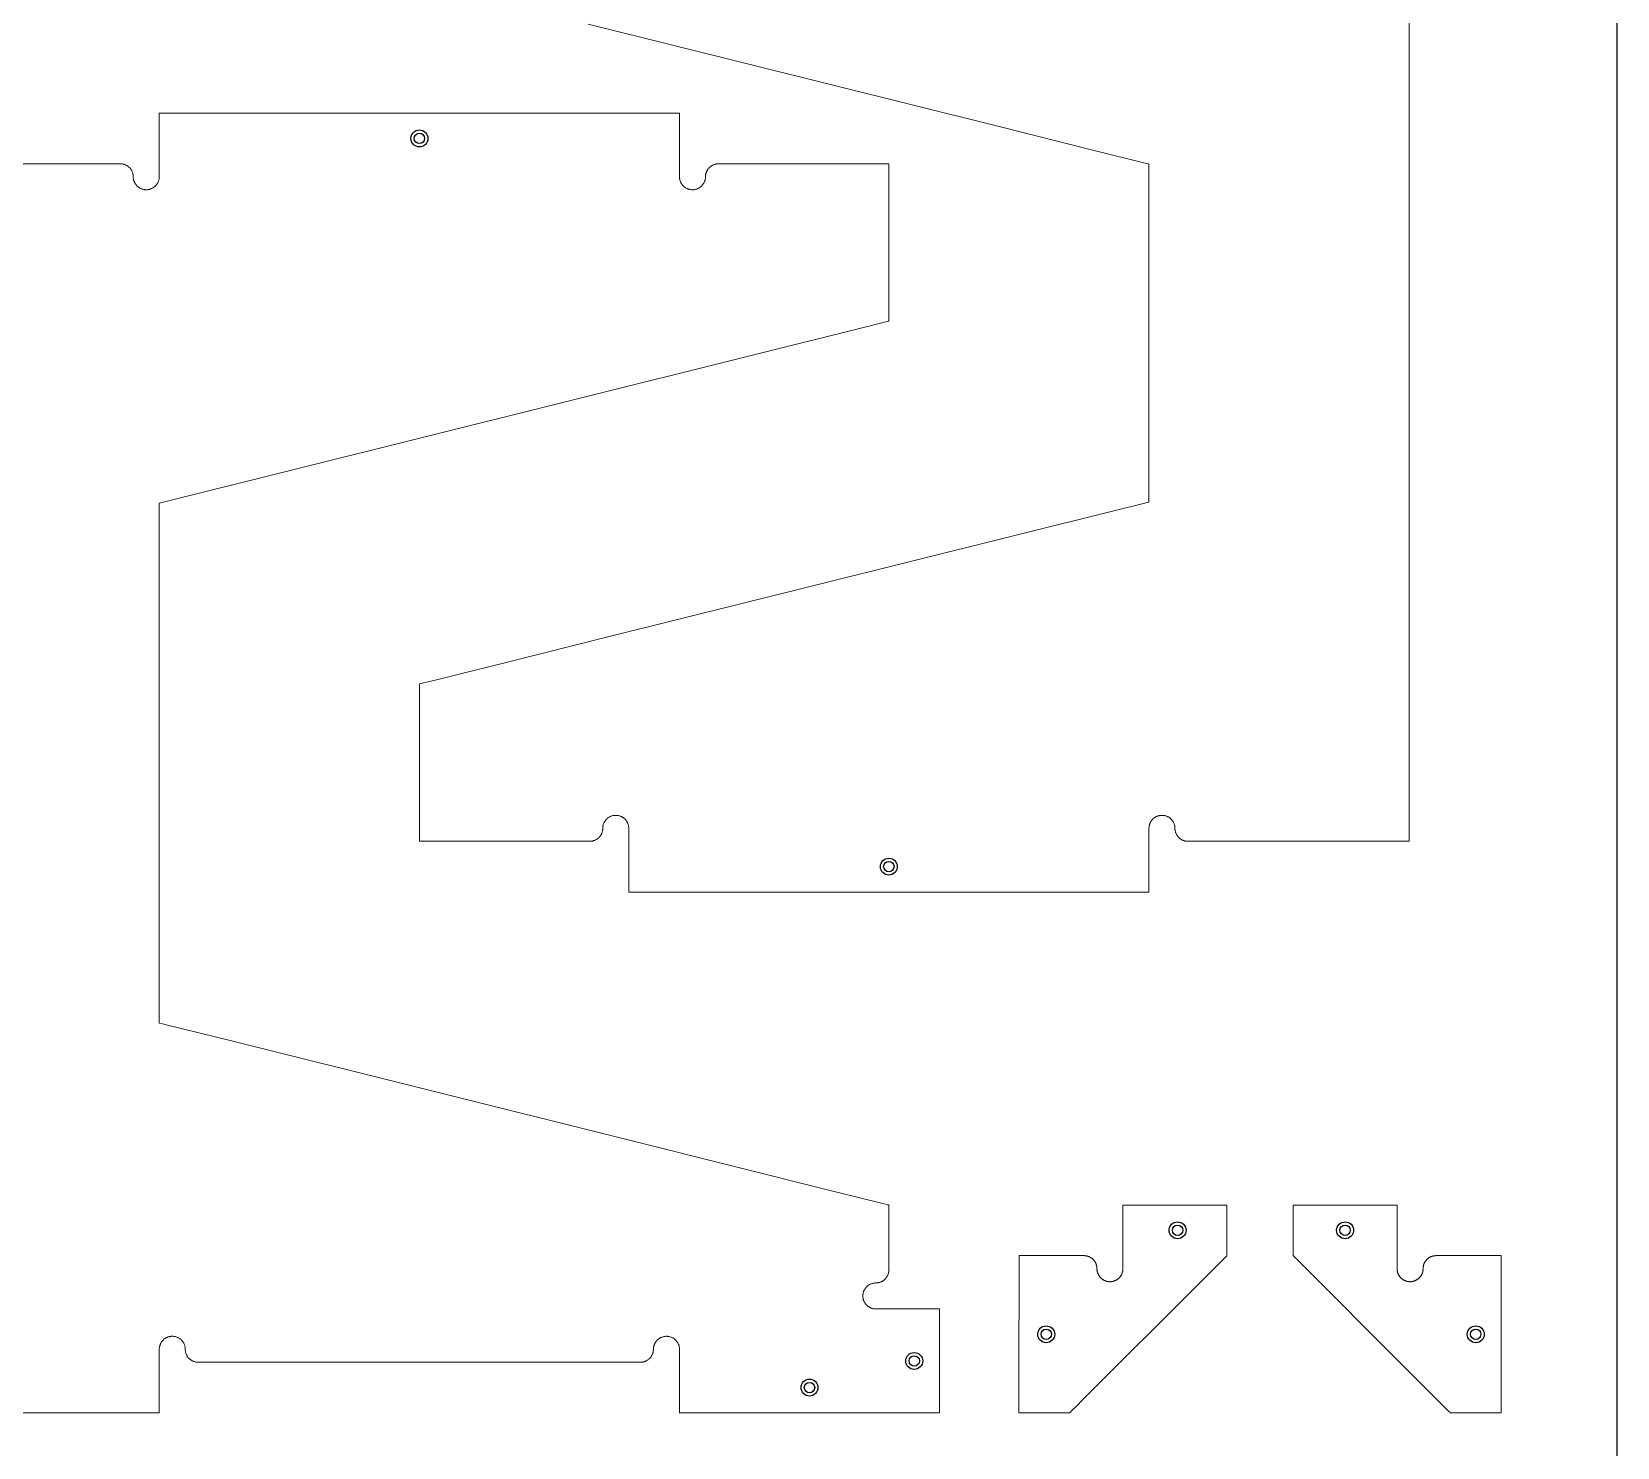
# Model space of a CAD drawing. Header units: inches. Extents: x -48 to 0, y -96 to 0.
# Drawn here: x -24 to 0, y -69.44 to -48 of the extents above; entities that cross this region are included whole.
import ezdxf

# ---------------------------------------------------------------- set-up
doc = ezdxf.new("R2010")
doc.units = ezdxf.units.IN
doc.header["$MEASUREMENT"] = 0
for name, color, linetype in [('Holes .25 in. dowel', 3, 'Continuous'), ('Holes no. 8 screw', 3, 'Continuous'), ('Material Border', 250, 'Continuous'), ('Outside Cut', 1, 'Continuous')]:
    doc.layers.add(name, color=color, linetype=linetype)

msp = doc.modelspace()

# ---------------------------------------------------------------- linework, layer by layer
at = {"layer": 'Holes .25 in. dowel'}
for centre in [(-18.132, -49.616), (-11.026, -60.644), (-6.656, -66.151), (-4.12, -66.151), (-8.644, -67.726), (-2.142, -67.726), (-10.642, -68.13), (-12.227, -68.533)]:
    msp.add_circle(centre, 0.128, dxfattribs=at)
at = {"layer": 'Holes no. 8 screw'}
for centre in [(-18.132, -49.616), (-11.026, -60.644), (-6.656, -66.151), (-4.12, -66.151), (-8.644, -67.726), (-2.142, -67.726), (-10.642, -68.13), (-12.227, -68.533)]:
    msp.add_circle(centre, 0.0787, dxfattribs=at)
at = {"layer": 'Material Border'}
msp.add_lwpolyline([(0, 0), (-48, 0), (-48, -96), (0, -96), (0, 0)], dxfattribs=at)
at = {"layer": 'Outside Cut', "linetype": 'Continuous', "lineweight": 0}
for points in [[(-3.152, -46.331), (-3.152, -54.918), (-3.152, -59.212), (-3.152, -59.748), (-3.152, -60.017), (-3.152, -60.151), (-3.152, -60.218), (-3.152, -60.252), (-3.152, -60.26), (-3.152, -60.26), (-3.152, -60.26), (-3.152, -60.26), (-3.153, -60.26), (-3.154, -60.26), (-3.157, -60.26), (-3.391, -60.26), (-3.857, -60.26), (-5.724, -60.26), (-6.191, -60.26), (-6.424, -60.26), (-6.483, -60.26), (-6.497, -60.26), (-6.498, -60.26), (-6.498, -60.26), (-6.498, -60.26), (-6.498, -60.26), (-6.499, -60.26), (-6.499, -60.26), (-6.499, -60.26), (-6.501, -60.26), (-6.509, -60.26), (-6.516, -60.259), (-6.524, -60.259), (-6.532, -60.257), (-6.539, -60.256), (-6.547, -60.254), (-6.555, -60.252), (-6.563, -60.249), (-6.571, -60.246), (-6.578, -60.243), (-6.586, -60.24), (-6.594, -60.236), (-6.601, -60.231), (-6.608, -60.227), (-6.615, -60.222), (-6.622, -60.216), (-6.629, -60.211), (-6.635, -60.205), (-6.641, -60.199), (-6.647, -60.192), (-6.653, -60.186), (-6.658, -60.179), (-6.663, -60.172), (-6.667, -60.164), (-6.672, -60.157), (-6.675, -60.149), (-6.679, -60.142), (-6.682, -60.134), (-6.685, -60.126), (-6.687, -60.119), (-6.689, -60.111), (-6.691, -60.103), (-6.693, -60.095), (-6.694, -60.087), (-6.695, -60.08), (-6.695, -60.072), (-6.695, -60.065), (-6.695, -60.057), (-6.696, -60.05), (-6.696, -60.042), (-6.697, -60.034), (-6.699, -60.026), (-6.7, -60.019), (-6.702, -60.011), (-6.705, -60.003), (-6.707, -59.995), (-6.71, -59.987), (-6.714, -59.98), (-6.718, -59.972), (-6.722, -59.965), (-6.726, -59.957), (-6.731, -59.95), (-6.736, -59.943), (-6.742, -59.936), (-6.747, -59.93), (-6.753, -59.924), (-6.76, -59.918), (-6.766, -59.912), (-6.773, -59.907), (-6.78, -59.902), (-6.787, -59.897), (-6.794, -59.892), (-6.802, -59.888), (-6.81, -59.885), (-6.817, -59.881), (-6.825, -59.878), (-6.833, -59.876), (-6.841, -59.873), (-6.848, -59.871), (-6.856, -59.87), (-6.864, -59.869), (-6.872, -59.868), (-6.879, -59.867), (-6.887, -59.867), (-6.894, -59.867), (-6.902, -59.867), (-6.909, -59.867), (-6.917, -59.868), (-6.925, -59.869), (-6.933, -59.871), (-6.941, -59.873), (-6.948, -59.875), (-6.956, -59.877), (-6.964, -59.88), (-6.972, -59.883), (-6.979, -59.887), (-6.987, -59.891), (-6.994, -59.895), (-7.001, -59.9), (-7.009, -59.905), (-7.015, -59.91), (-7.022, -59.915), (-7.028, -59.921), (-7.035, -59.928), (-7.04, -59.934), (-7.046, -59.941), (-7.051, -59.947), (-7.056, -59.955), (-7.061, -59.962), (-7.065, -59.969), (-7.069, -59.977), (-7.072, -59.984), (-7.076, -59.992), (-7.078, -60), (-7.081, -60.008), (-7.083, -60.016), (-7.085, -60.023), (-7.086, -60.031), (-7.087, -60.039), (-7.088, -60.047), (-7.089, -60.054), (-7.089, -60.062), (-7.089, -60.065), (-7.089, -60.069), (-7.089, -60.124), (-7.089, -60.233), (-7.089, -60.247), (-7.089, -60.254), (-7.089, -60.257), (-7.089, -60.259), (-7.089, -60.26), (-7.089, -60.26), (-7.089, -60.261), (-7.089, -60.263), (-7.089, -60.37), (-7.089, -60.584), (-7.089, -61.012), (-7.089, -61.026), (-7.089, -61.027), (-7.089, -61.028), (-7.089, -61.028), (-7.089, -61.028), (-7.09, -61.028), (-7.099, -61.028), (-7.133, -61.028), (-7.202, -61.028), (-7.476, -61.028), (-8.025, -61.028), (-9.123, -61.028), (-11.32, -61.028), (-13.516, -61.028), (-14.614, -61.028), (-14.888, -61.028), (-14.957, -61.028), (-14.961, -61.028), (-14.962, -61.028), (-14.963, -61.028), (-14.963, -61.028), (-14.963, -61.028), (-14.963, -61.027), (-14.963, -61.025), (-14.963, -61.022), (-14.963, -61.008), (-14.963, -60.955), (-14.963, -60.527), (-14.963, -60.312), (-14.963, -60.286), (-14.963, -60.272), (-14.963, -60.266), (-14.963, -60.262), (-14.963, -60.261), (-14.963, -60.26), (-14.963, -60.26), (-14.963, -60.26), (-14.963, -60.246), (-14.963, -60.219), (-14.963, -60.109), (-14.963, -60.081), (-14.963, -60.068), (-14.963, -60.064), (-14.963, -60.062), (-14.963, -60.06), (-14.963, -60.052), (-14.964, -60.044), (-14.965, -60.036), (-14.966, -60.028), (-14.968, -60.02), (-14.97, -60.012), (-14.972, -60.004), (-14.975, -59.996), (-14.978, -59.988), (-14.981, -59.981), (-14.985, -59.973), (-14.989, -59.966), (-14.993, -59.959), (-14.998, -59.952), (-15.003, -59.945), (-15.008, -59.939), (-15.013, -59.932), (-15.018, -59.926), (-15.024, -59.921), (-15.03, -59.915), (-15.036, -59.91), (-15.043, -59.905), (-15.05, -59.9), (-15.056, -59.896), (-15.064, -59.892), (-15.071, -59.888), (-15.078, -59.884), (-15.086, -59.881), (-15.094, -59.878), (-15.102, -59.875), (-15.11, -59.873), (-15.118, -59.871), (-15.126, -59.869), (-15.134, -59.868), (-15.142, -59.867), (-15.15, -59.867), (-15.158, -59.867), (-15.166, -59.867), (-15.174, -59.867), (-15.181, -59.868), (-15.189, -59.869), (-15.197, -59.87), (-15.205, -59.872), (-15.212, -59.874), (-15.22, -59.876), (-15.228, -59.879), (-15.236, -59.882), (-15.243, -59.885), (-15.251, -59.889), (-15.258, -59.893), (-15.266, -59.897), (-15.273, -59.902), (-15.28, -59.907), (-15.287, -59.913), (-15.293, -59.919), (-15.299, -59.925), (-15.305, -59.931), (-15.311, -59.937), (-15.317, -59.944), (-15.322, -59.951), (-15.326, -59.958), (-15.331, -59.966), (-15.335, -59.973), (-15.339, -59.981), (-15.342, -59.988), (-15.345, -59.996), (-15.348, -60.004), (-15.35, -60.012), (-15.352, -60.02), (-15.353, -60.027), (-15.355, -60.035), (-15.356, -60.043), (-15.356, -60.051), (-15.357, -60.058), (-15.357, -60.066), (-15.357, -60.073), (-15.357, -60.081), (-15.358, -60.088), (-15.359, -60.096), (-15.361, -60.104), (-15.363, -60.112), (-15.365, -60.12), (-15.367, -60.127), (-15.37, -60.135), (-15.373, -60.143), (-15.377, -60.151), (-15.381, -60.158), (-15.385, -60.165), (-15.39, -60.173), (-15.395, -60.18), (-15.4, -60.187), (-15.406, -60.193), (-15.412, -60.2), (-15.418, -60.206), (-15.424, -60.212), (-15.431, -60.217), (-15.438, -60.222), (-15.445, -60.227), (-15.452, -60.232), (-15.459, -60.236), (-15.467, -60.24), (-15.475, -60.244), (-15.482, -60.247), (-15.49, -60.25), (-15.498, -60.252), (-15.506, -60.254), (-15.514, -60.256), (-15.521, -60.258), (-15.529, -60.259), (-15.537, -60.259), (-15.544, -60.26), (-15.552, -60.26), (-15.553, -60.26), (-15.553, -60.26), (-15.553, -60.26), (-15.554, -60.26), (-15.554, -60.26), (-15.554, -60.26), (-15.554, -60.26), (-15.556, -60.26), (-15.578, -60.26), (-15.623, -60.26), (-16.342, -60.26), (-17.781, -60.26), (-17.961, -60.26), (-18.051, -60.26), (-18.096, -60.26), (-18.118, -60.26), (-18.129, -60.26), (-18.132, -60.26), (-18.132, -60.258), (-18.132, -60.252), (-18.132, -59.92), (-18.132, -59.256), (-18.132, -57.927), (-18.132, -57.886), (-18.132, -57.881), (-18.132, -57.879), (-18.132, -57.879), (-18.132, -57.878), (-18.132, -57.878), (-18.132, -57.878), (-18.13, -57.878), (-18.118, -57.875), (-18.07, -57.863), (-17.974, -57.839), (-17.589, -57.743), (-16.819, -57.551), (-15.279, -57.166), (-12.199, -56.398), (-9.119, -55.629), (-7.578, -55.245), (-7.193, -55.148), (-7.097, -55.124), (-7.091, -55.123), (-7.09, -55.123), (-7.089, -55.122), (-7.089, -55.122), (-7.089, -55.121), (-7.089, -55.115), (-7.089, -55.104), (-7.089, -55.082), (-7.089, -54.992), (-7.089, -54.635), (-7.089, -51.78), (-7.089, -50.353), (-7.089, -50.174), (-7.089, -50.085), (-7.089, -50.041), (-7.089, -50.018), (-7.089, -50.007), (-7.089, -50.004), (-7.089, -50.004), (-7.09, -50.004), (-7.09, -50.004), (-7.092, -50.004), (-7.095, -50.003), (-7.107, -50), (-7.877, -49.808), (-9.417, -49.423), (-15.577, -47.886)], [(-26.285, -50), (-23.136, -50), (-22.742, -50), (-22.693, -50), (-22.668, -50), (-22.662, -50), (-22.661, -50), (-22.66, -50), (-22.66, -50), (-22.66, -50), (-22.659, -50), (-22.656, -50), (-22.648, -50), (-22.641, -50.001), (-22.633, -50.002), (-22.625, -50.003), (-22.618, -50.004), (-22.61, -50.006), (-22.602, -50.008), (-22.595, -50.011), (-22.587, -50.014), (-22.579, -50.017), (-22.572, -50.021), (-22.564, -50.025), (-22.557, -50.029), (-22.55, -50.033), (-22.543, -50.038), (-22.536, -50.043), (-22.53, -50.049), (-22.524, -50.055), (-22.517, -50.061), (-22.512, -50.067), (-22.506, -50.074), (-22.501, -50.08), (-22.496, -50.087), (-22.492, -50.095), (-22.487, -50.102), (-22.484, -50.109), (-22.48, -50.117), (-22.477, -50.124), (-22.474, -50.132), (-22.471, -50.14), (-22.469, -50.147), (-22.467, -50.155), (-22.466, -50.163), (-22.465, -50.17), (-22.464, -50.178), (-22.463, -50.186), (-22.463, -50.193), (-22.463, -50.2), (-22.463, -50.208), (-22.462, -50.215), (-22.461, -50.223), (-22.46, -50.23), (-22.459, -50.238), (-22.457, -50.246), (-22.455, -50.253), (-22.452, -50.261), (-22.449, -50.269), (-22.446, -50.276), (-22.443, -50.284), (-22.439, -50.291), (-22.435, -50.299), (-22.43, -50.306), (-22.425, -50.313), (-22.42, -50.32), (-22.415, -50.326), (-22.409, -50.332), (-22.403, -50.339), (-22.396, -50.344), (-22.39, -50.35), (-22.383, -50.355), (-22.376, -50.36), (-22.369, -50.365), (-22.362, -50.369), (-22.354, -50.373), (-22.347, -50.376), (-22.339, -50.379), (-22.332, -50.382), (-22.324, -50.385), (-22.316, -50.387), (-22.309, -50.389), (-22.301, -50.391), (-22.293, -50.392), (-22.286, -50.393), (-22.278, -50.393), (-22.271, -50.394), (-22.267, -50.394), (-22.263, -50.394), (-22.255, -50.393), (-22.247, -50.393), (-22.239, -50.392), (-22.231, -50.39), (-22.223, -50.389), (-22.215, -50.387), (-22.207, -50.385), (-22.2, -50.382), (-22.192, -50.379), (-22.184, -50.376), (-22.177, -50.372), (-22.17, -50.368), (-22.163, -50.364), (-22.156, -50.36), (-22.149, -50.355), (-22.143, -50.35), (-22.137, -50.345), (-22.131, -50.34), (-22.125, -50.334), (-22.12, -50.328), (-22.114, -50.322), (-22.109, -50.316), (-22.105, -50.309), (-22.1, -50.303), (-22.096, -50.296), (-22.092, -50.288), (-22.088, -50.281), (-22.085, -50.274), (-22.082, -50.266), (-22.079, -50.258), (-22.077, -50.25), (-22.075, -50.242), (-22.073, -50.235), (-22.072, -50.227), (-22.071, -50.218), (-22.07, -50.21), (-22.069, -50.203), (-22.069, -50.199), (-22.069, -50.197), (-22.069, -50.195), (-22.069, -50.188), (-22.069, -50.175), (-22.069, -50.121), (-22.069, -50.012), (-22.069, -50.006), (-22.069, -50.002), (-22.069, -50.001), (-22.069, -50), (-22.069, -50), (-22.069, -49.999), (-22.069, -49.996), (-22.069, -49.943), (-22.069, -49.838), (-22.069, -49.627), (-22.069, -49.416), (-22.069, -49.31), (-22.069, -49.258), (-22.069, -49.245), (-22.069, -49.238), (-22.069, -49.235), (-22.069, -49.233), (-22.069, -49.233), (-22.069, -49.232), (-22.069, -49.232), (-22.069, -49.232), (-22.069, -49.232), (-22.061, -49.232), (-21.79, -49.232), (-17.464, -49.232), (-15.301, -49.232), (-14.219, -49.232), (-14.202, -49.232), (-14.198, -49.232), (-14.196, -49.232), (-14.195, -49.232), (-14.195, -49.232), (-14.195, -49.232), (-14.195, -49.233), (-14.195, -49.236), (-14.195, -49.243), (-14.195, -49.256), (-14.195, -49.283), (-14.195, -49.335), (-14.195, -49.757), (-14.195, -49.968), (-14.195, -49.994), (-14.195, -49.998), (-14.195, -49.999), (-14.195, -50), (-14.195, -50), (-14.195, -50), (-14.195, -50.002), (-14.195, -50.005), (-14.195, -50.019), (-14.195, -50.046), (-14.195, -50.154), (-14.195, -50.181), (-14.195, -50.195), (-14.195, -50.196), (-14.195, -50.198), (-14.195, -50.202), (-14.195, -50.21), (-14.194, -50.218), (-14.193, -50.226), (-14.192, -50.234), (-14.19, -50.242), (-14.188, -50.25), (-14.186, -50.258), (-14.183, -50.266), (-14.18, -50.273), (-14.176, -50.281), (-14.173, -50.288), (-14.169, -50.295), (-14.165, -50.302), (-14.16, -50.309), (-14.155, -50.316), (-14.15, -50.322), (-14.145, -50.328), (-14.14, -50.334), (-14.134, -50.339), (-14.128, -50.345), (-14.122, -50.35), (-14.116, -50.355), (-14.109, -50.36), (-14.102, -50.364), (-14.095, -50.368), (-14.088, -50.372), (-14.081, -50.376), (-14.073, -50.379), (-14.065, -50.382), (-14.058, -50.384), (-14.05, -50.387), (-14.042, -50.389), (-14.034, -50.39), (-14.026, -50.392), (-14.018, -50.393), (-14.01, -50.393), (-14.002, -50.394), (-13.998, -50.394), (-13.994, -50.394), (-13.987, -50.393), (-13.979, -50.393), (-13.972, -50.392), (-13.964, -50.391), (-13.956, -50.389), (-13.949, -50.387), (-13.941, -50.385), (-13.933, -50.383), (-13.926, -50.38), (-13.918, -50.376), (-13.911, -50.373), (-13.903, -50.369), (-13.896, -50.365), (-13.889, -50.36), (-13.882, -50.355), (-13.875, -50.35), (-13.868, -50.345), (-13.862, -50.339), (-13.856, -50.333), (-13.85, -50.326), (-13.845, -50.32), (-13.84, -50.313), (-13.835, -50.306), (-13.83, -50.299), (-13.826, -50.292), (-13.822, -50.284), (-13.819, -50.277), (-13.815, -50.269), (-13.813, -50.262), (-13.81, -50.254), (-13.808, -50.246), (-13.806, -50.239), (-13.805, -50.231), (-13.803, -50.223), (-13.802, -50.216), (-13.802, -50.208), (-13.802, -50.201), (-13.802, -50.193), (-13.801, -50.186), (-13.801, -50.178), (-13.8, -50.171), (-13.799, -50.163), (-13.797, -50.156), (-13.795, -50.148), (-13.793, -50.14), (-13.791, -50.132), (-13.788, -50.125), (-13.785, -50.117), (-13.781, -50.11), (-13.777, -50.102), (-13.773, -50.095), (-13.769, -50.088), (-13.764, -50.081), (-13.759, -50.074), (-13.753, -50.067), (-13.747, -50.061), (-13.741, -50.055), (-13.735, -50.049), (-13.729, -50.044), (-13.722, -50.039), (-13.715, -50.034), (-13.708, -50.029), (-13.701, -50.025), (-13.693, -50.021), (-13.686, -50.017), (-13.678, -50.014), (-13.67, -50.011), (-13.663, -50.009), (-13.655, -50.006), (-13.647, -50.005), (-13.64, -50.003), (-13.632, -50.002), (-13.624, -50.001), (-13.617, -50), (-13.609, -50), (-13.606, -50), (-13.605, -50), (-13.605, -50), (-13.605, -50), (-13.605, -50), (-13.603, -50), (-13.6, -50), (-13.595, -50), (-13.573, -50), (-13.484, -50), (-13.307, -50), (-12.953, -50), (-11.536, -50), (-11.182, -50), (-11.093, -50), (-11.049, -50), (-11.027, -50), (-11.026, -50), (-11.026, -50), (-11.026, -50.002), (-11.026, -50.004), (-11.026, -50.009), (-11.026, -50.02), (-11.026, -50.183), (-11.026, -50.838), (-11.026, -52.146), (-11.026, -52.31), (-11.026, -52.351), (-11.026, -52.371), (-11.026, -52.381), (-11.026, -52.382), (-11.026, -52.382), (-11.027, -52.382), (-11.03, -52.383), (-11.036, -52.384), (-11.048, -52.387), (-11.072, -52.393), (-11.451, -52.488), (-12.968, -52.866), (-16.002, -53.623), (-22.069, -55.138), (-22.069, -55.138), (-22.069, -59.464), (-22.069, -61.627), (-22.069, -62.709), (-22.069, -62.979), (-22.069, -62.996), (-22.069, -63.004), (-22.069, -63.009), (-22.069, -63.011), (-22.069, -63.011), (-22.069, -63.012), (-22.068, -63.012), (-22.02, -63.024), (-21.925, -63.048), (-21.736, -63.095), (-20.977, -63.284), (-14.91, -64.798), (-11.876, -65.556), (-11.117, -65.745), (-11.07, -65.757), (-11.046, -65.763), (-11.034, -65.766), (-11.028, -65.767), (-11.027, -65.767), (-11.026, -65.768), (-11.026, -65.768), (-11.026, -65.768), (-11.026, -65.776), (-11.026, -65.793), (-11.026, -65.827), (-11.026, -65.962), (-11.026, -66.503), (-11.026, -66.638), (-11.026, -66.706), (-11.026, -66.74), (-11.026, -66.748), (-11.026, -66.75), (-11.026, -66.751), (-11.026, -66.752), (-11.026, -66.752), (-11.026, -66.753), (-11.026, -66.757), (-11.026, -66.764), (-11.027, -66.771), (-11.028, -66.779), (-11.029, -66.787), (-11.031, -66.794), (-11.033, -66.802), (-11.035, -66.81), (-11.037, -66.818), (-11.04, -66.825), (-11.043, -66.833), (-11.047, -66.84), (-11.051, -66.848), (-11.055, -66.855), (-11.06, -66.862), (-11.065, -66.869), (-11.07, -66.876), (-11.075, -66.882), (-11.081, -66.889), (-11.087, -66.895), (-11.094, -66.9), (-11.1, -66.906), (-11.107, -66.911), (-11.114, -66.916), (-11.121, -66.92), (-11.128, -66.925), (-11.136, -66.928), (-11.143, -66.932), (-11.151, -66.935), (-11.159, -66.938), (-11.166, -66.94), (-11.174, -66.943), (-11.182, -66.944), (-11.189, -66.946), (-11.197, -66.947), (-11.205, -66.948), (-11.212, -66.948), (-11.219, -66.949), (-11.227, -66.949), (-11.234, -66.949), (-11.242, -66.95), (-11.249, -66.951), (-11.257, -66.952), (-11.265, -66.953), (-11.272, -66.955), (-11.28, -66.957), (-11.288, -66.96), (-11.295, -66.963), (-11.303, -66.966), (-11.31, -66.969), (-11.318, -66.973), (-11.325, -66.977), (-11.332, -66.982), (-11.339, -66.987), (-11.346, -66.992), (-11.353, -66.998), (-11.359, -67.003), (-11.365, -67.009), (-11.371, -67.016), (-11.376, -67.022), (-11.381, -67.029), (-11.386, -67.036), (-11.391, -67.043), (-11.395, -67.05), (-11.399, -67.058), (-11.403, -67.065), (-11.406, -67.073), (-11.409, -67.08), (-11.411, -67.088), (-11.413, -67.096), (-11.415, -67.104), (-11.417, -67.111), (-11.418, -67.119), (-11.419, -67.126), (-11.419, -67.134), (-11.42, -67.141), (-11.42, -67.145), (-11.42, -67.149), (-11.419, -67.157), (-11.419, -67.165), (-11.418, -67.173), (-11.416, -67.181), (-11.415, -67.189), (-11.413, -67.197), (-11.411, -67.205), (-11.408, -67.213), (-11.405, -67.22), (-11.402, -67.228), (-11.398, -67.235), (-11.394, -67.242), (-11.39, -67.249), (-11.386, -67.256), (-11.381, -67.263), (-11.376, -67.269), (-11.371, -67.275), (-11.365, -67.281), (-11.36, -67.287), (-11.354, -67.292), (-11.348, -67.298), (-11.342, -67.303), (-11.335, -67.307), (-11.328, -67.312), (-11.321, -67.316), (-11.314, -67.32), (-11.307, -67.324), (-11.299, -67.327), (-11.292, -67.33), (-11.284, -67.333), (-11.276, -67.335), (-11.268, -67.337), (-11.26, -67.339), (-11.252, -67.34), (-11.244, -67.341), (-11.236, -67.342), (-11.228, -67.342), (-11.224, -67.342), (-11.222, -67.342), (-11.221, -67.342), (-11.207, -67.342), (-11.18, -67.342), (-11.072, -67.342), (-11.045, -67.342), (-11.031, -67.342), (-11.028, -67.342), (-11.026, -67.342), (-11.026, -67.342), (-11.026, -67.342), (-11.025, -67.342), (-11.024, -67.342), (-11.02, -67.342), (-10.994, -67.342), (-10.783, -67.342), (-10.361, -67.342), (-10.309, -67.342), (-10.282, -67.342), (-10.269, -67.342), (-10.263, -67.342), (-10.259, -67.342), (-10.258, -67.342), (-10.258, -67.343), (-10.258, -67.343), (-10.258, -67.344), (-10.258, -67.347), (-10.258, -67.564), (-10.258, -67.996), (-10.258, -68.861), (-10.258, -68.916), (-10.258, -68.917), (-10.262, -68.917), (-10.271, -68.917), (-10.288, -68.917), (-10.322, -68.917), (-10.389, -68.917), (-10.66, -68.917), (-11.2, -68.917), (-12.282, -68.917), (-13.363, -68.917), (-13.904, -68.917), (-14.175, -68.917), (-14.192, -68.917), (-14.194, -68.917), (-14.195, -68.917), (-14.195, -68.917), (-14.195, -68.917), (-14.195, -68.916), (-14.195, -68.915), (-14.195, -68.908), (-14.195, -68.895), (-14.195, -68.869), (-14.195, -68.447), (-14.195, -68.236), (-14.195, -68.183), (-14.195, -68.157), (-14.195, -68.15), (-14.195, -68.15), (-14.195, -68.149), (-14.195, -68.149), (-14.195, -68.149), (-14.195, -68.148), (-14.195, -68.145), (-14.195, -68.118), (-14.195, -68.009), (-14.195, -67.955), (-14.195, -67.952), (-14.195, -67.948), (-14.196, -67.941), (-14.196, -67.933), (-14.197, -67.926), (-14.198, -67.918), (-14.2, -67.91), (-14.202, -67.903), (-14.204, -67.895), (-14.206, -67.887), (-14.209, -67.88), (-14.213, -67.872), (-14.216, -67.864), (-14.22, -67.857), (-14.224, -67.85), (-14.229, -67.843), (-14.234, -67.836), (-14.239, -67.829), (-14.244, -67.822), (-14.25, -67.816), (-14.256, -67.81), (-14.263, -67.804), (-14.269, -67.799), (-14.276, -67.794), (-14.283, -67.789), (-14.29, -67.784), (-14.297, -67.78), (-14.305, -67.776), (-14.312, -67.773), (-14.32, -67.77), (-14.328, -67.767), (-14.335, -67.764), (-14.343, -67.762), (-14.351, -67.76), (-14.358, -67.759), (-14.366, -67.758), (-14.374, -67.757), (-14.381, -67.756), (-14.388, -67.756), (-14.396, -67.756), (-14.403, -67.756), (-14.411, -67.757), (-14.418, -67.758), (-14.426, -67.759), (-14.434, -67.76), (-14.441, -67.762), (-14.449, -67.764), (-14.457, -67.767), (-14.464, -67.77), (-14.472, -67.773), (-14.48, -67.776), (-14.487, -67.78), (-14.494, -67.784), (-14.501, -67.789), (-14.508, -67.794), (-14.515, -67.799), (-14.522, -67.804), (-14.528, -67.81), (-14.534, -67.816), (-14.54, -67.823), (-14.545, -67.829), (-14.551, -67.836), (-14.555, -67.843), (-14.56, -67.85), (-14.564, -67.857), (-14.568, -67.865), (-14.572, -67.872), (-14.575, -67.88), (-14.578, -67.887), (-14.58, -67.895), (-14.583, -67.903), (-14.584, -67.91), (-14.586, -67.918), (-14.587, -67.926), (-14.588, -67.933), (-14.589, -67.941), (-14.589, -67.948), (-14.589, -67.963), (-14.59, -67.97), (-14.591, -67.978), (-14.592, -67.986), (-14.593, -67.993), (-14.595, -68.001), (-14.597, -68.009), (-14.6, -68.016), (-14.602, -68.024), (-14.606, -68.032), (-14.609, -68.039), (-14.613, -68.047), (-14.617, -68.054), (-14.622, -68.061), (-14.626, -68.068), (-14.632, -68.075), (-14.637, -68.082), (-14.643, -68.088), (-14.649, -68.094), (-14.655, -68.1), (-14.662, -68.105), (-14.668, -68.111), (-14.675, -68.115), (-14.682, -68.12), (-14.69, -68.124), (-14.697, -68.128), (-14.704, -68.132), (-14.712, -68.135), (-14.72, -68.138), (-14.727, -68.141), (-14.735, -68.143), (-14.743, -68.145), (-14.75, -68.146), (-14.758, -68.148), (-14.766, -68.148), (-14.773, -68.149), (-14.781, -68.149), (-14.784, -68.15), (-14.785, -68.15), (-14.786, -68.15), (-14.786, -68.15), (-14.789, -68.15), (-14.797, -68.15), (-14.854, -68.15), (-15.084, -68.15), (-16.003, -68.15), (-19.681, -68.15), (-20.6, -68.15), (-21.06, -68.15), (-21.289, -68.15), (-21.404, -68.15), (-21.462, -68.15), (-21.476, -68.15), (-21.478, -68.15), (-21.479, -68.15), (-21.479, -68.15), (-21.479, -68.15), (-21.479, -68.15), (-21.48, -68.15), (-21.487, -68.149), (-21.495, -68.149), (-21.502, -68.148), (-21.51, -68.147), (-21.518, -68.146), (-21.525, -68.144), (-21.533, -68.142), (-21.541, -68.139), (-21.549, -68.137), (-21.556, -68.134), (-21.564, -68.13), (-21.571, -68.126), (-21.578, -68.122), (-21.586, -68.118), (-21.593, -68.113), (-21.6, -68.108), (-21.606, -68.103), (-21.613, -68.097), (-21.619, -68.091), (-21.625, -68.085), (-21.63, -68.078), (-21.635, -68.072), (-21.64, -68.065), (-21.645, -68.058), (-21.65, -68.051), (-21.654, -68.043), (-21.657, -68.036), (-21.661, -68.028), (-21.664, -68.021), (-21.666, -68.013), (-21.668, -68.005), (-21.67, -67.997), (-21.672, -67.99), (-21.673, -67.982), (-21.674, -67.974), (-21.675, -67.967), (-21.675, -67.959), (-21.676, -67.952), (-21.676, -67.945), (-21.676, -67.937), (-21.677, -67.93), (-21.678, -67.922), (-21.679, -67.914), (-21.681, -67.907), (-21.683, -67.899), (-21.685, -67.891), (-21.688, -67.884), (-21.691, -67.876), (-21.694, -67.868), (-21.698, -67.861), (-21.702, -67.854), (-21.707, -67.846), (-21.711, -67.839), (-21.716, -67.833), (-21.722, -67.826), (-21.727, -67.82), (-21.733, -67.813), (-21.74, -67.807), (-21.746, -67.802), (-21.753, -67.796), (-21.76, -67.791), (-21.767, -67.787), (-21.774, -67.782), (-21.781, -67.778), (-21.789, -67.775), (-21.796, -67.771), (-21.804, -67.768), (-21.811, -67.765), (-21.819, -67.763), (-21.827, -67.761), (-21.835, -67.759), (-21.842, -67.758), (-21.85, -67.757), (-21.857, -67.756), (-21.865, -67.756), (-21.872, -67.756), (-21.88, -67.756), (-21.888, -67.756), (-21.896, -67.757), (-21.904, -67.758), (-21.912, -67.76), (-21.92, -67.762), (-21.928, -67.764), (-21.936, -67.766), (-21.944, -67.769), (-21.951, -67.772), (-21.959, -67.776), (-21.966, -67.779), (-21.973, -67.783), (-21.98, -67.788), (-21.987, -67.792), (-21.993, -67.797), (-21.999, -67.802), (-22.005, -67.808), (-22.011, -67.813), (-22.017, -67.819), (-22.022, -67.825), (-22.027, -67.831), (-22.032, -67.837), (-22.037, -67.844), (-22.041, -67.851), (-22.045, -67.858), (-22.049, -67.865), (-22.052, -67.873), (-22.056, -67.88), (-22.058, -67.888), (-22.061, -67.896), (-22.063, -67.904), (-22.065, -67.912), (-22.066, -67.92), (-22.068, -67.928), (-22.069, -67.936), (-22.069, -67.944), (-22.069, -67.952), (-22.069, -67.953), (-22.069, -67.955), (-22.069, -67.959), (-22.069, -67.965), (-22.069, -67.992), (-22.069, -68.1), (-22.069, -68.128), (-22.069, -68.141), (-22.069, -68.148), (-22.069, -68.149), (-22.069, -68.156), (-22.069, -68.169), (-22.069, -68.38), (-22.069, -68.802), (-22.069, -68.907), (-22.069, -68.914), (-22.069, -68.916), (-22.069, -68.916), (-22.069, -68.917), (-22.069, -68.917), (-22.069, -68.917), (-22.069, -68.917), (-22.07, -68.917), (-22.143, -68.917), (-22.433, -68.917), (-23.015, -68.917), (-24.177, -68.917)]]:
    msp.add_lwpolyline(points, dxfattribs=at)
for points in [[(-7.483, -66.535), (-7.483, -66.682), (-7.483, -66.719), (-7.483, -66.728), (-7.483, -66.733), (-7.483, -66.738), (-7.483, -66.743), (-7.483, -66.749), (-7.484, -66.754), (-7.485, -66.76), (-7.485, -66.765), (-7.486, -66.77), (-7.488, -66.776), (-7.489, -66.781), (-7.49, -66.787), (-7.492, -66.792), (-7.494, -66.797), (-7.496, -66.802), (-7.498, -66.808), (-7.5, -66.813), (-7.502, -66.818), (-7.505, -66.823), (-7.507, -66.828), (-7.51, -66.833), (-7.513, -66.837), (-7.516, -66.842), (-7.519, -66.846), (-7.522, -66.851), (-7.526, -66.855), (-7.529, -66.859), (-7.533, -66.863), (-7.536, -66.867), (-7.54, -66.871), (-7.544, -66.875), (-7.548, -66.879), (-7.552, -66.882), (-7.556, -66.886), (-7.561, -66.889), (-7.565, -66.892), (-7.57, -66.896), (-7.574, -66.899), (-7.579, -66.901), (-7.584, -66.904), (-7.589, -66.907), (-7.594, -66.909), (-7.599, -66.912), (-7.604, -66.914), (-7.609, -66.916), (-7.614, -66.918), (-7.62, -66.92), (-7.625, -66.921), (-7.63, -66.923), (-7.636, -66.924), (-7.641, -66.925), (-7.646, -66.926), (-7.652, -66.927), (-7.657, -66.928), (-7.663, -66.928), (-7.668, -66.929), (-7.674, -66.929), (-7.679, -66.929), (-7.684, -66.929), (-7.689, -66.929), (-7.694, -66.928), (-7.699, -66.928), (-7.704, -66.927), (-7.709, -66.927), (-7.715, -66.926), (-7.72, -66.925), (-7.725, -66.924), (-7.73, -66.922), (-7.736, -66.921), (-7.741, -66.919), (-7.746, -66.917), (-7.751, -66.916), (-7.756, -66.913), (-7.761, -66.911), (-7.767, -66.909), (-7.772, -66.906), (-7.777, -66.903), (-7.781, -66.901), (-7.786, -66.897), (-7.791, -66.894), (-7.796, -66.891), (-7.8, -66.887), (-7.805, -66.884), (-7.809, -66.88), (-7.814, -66.876), (-7.818, -66.872), (-7.822, -66.868), (-7.826, -66.864), (-7.83, -66.859), (-7.833, -66.855), (-7.837, -66.85), (-7.84, -66.846), (-7.844, -66.841), (-7.847, -66.836), (-7.85, -66.831), (-7.852, -66.826), (-7.855, -66.821), (-7.858, -66.816), (-7.86, -66.811), (-7.862, -66.806), (-7.864, -66.801), (-7.866, -66.796), (-7.868, -66.79), (-7.869, -66.785), (-7.87, -66.78), (-7.872, -66.775), (-7.873, -66.769), (-7.874, -66.764), (-7.875, -66.759), (-7.875, -66.754), (-7.876, -66.749), (-7.876, -66.744), (-7.876, -66.739), (-7.876, -66.729), (-7.877, -66.724), (-7.877, -66.719), (-7.877, -66.713), (-7.878, -66.708), (-7.878, -66.703), (-7.879, -66.698), (-7.88, -66.693), (-7.881, -66.688), (-7.883, -66.682), (-7.884, -66.677), (-7.886, -66.672), (-7.888, -66.667), (-7.889, -66.661), (-7.892, -66.656), (-7.894, -66.651), (-7.896, -66.646), (-7.899, -66.641), (-7.901, -66.636), (-7.904, -66.631), (-7.907, -66.626), (-7.91, -66.621), (-7.914, -66.617), (-7.917, -66.612), (-7.921, -66.608), (-7.925, -66.603), (-7.928, -66.599), (-7.932, -66.595), (-7.937, -66.59), (-7.941, -66.586), (-7.945, -66.583), (-7.95, -66.579), (-7.954, -66.575), (-7.959, -66.572), (-7.964, -66.569), (-7.968, -66.566), (-7.973, -66.563), (-7.978, -66.56), (-7.983, -66.557), (-7.988, -66.555), (-7.993, -66.552), (-7.999, -66.55), (-8.004, -66.548), (-8.009, -66.546), (-8.014, -66.544), (-8.019, -66.543), (-8.025, -66.541), (-8.03, -66.54), (-8.035, -66.539), (-8.04, -66.538), (-8.045, -66.537), (-8.051, -66.537), (-8.056, -66.536), (-8.061, -66.536), (-8.066, -66.535), (-8.071, -66.535), (-8.072, -66.535), (-8.073, -66.535), (-8.073, -66.535), (-8.073, -66.535), (-8.073, -66.535), (-8.073, -66.535), (-8.074, -66.535), (-8.085, -66.535), (-8.177, -66.535), (-8.359, -66.535), (-8.724, -66.535), (-8.907, -66.535), (-8.998, -66.535), (-9.044, -66.535), (-9.049, -66.535), (-9.052, -66.535), (-9.053, -66.535), (-9.053, -66.535), (-9.053, -66.536), (-9.053, -66.538), (-9.053, -66.541), (-9.053, -66.569), (-9.053, -66.624), (-9.056, -68.4), (-9.057, -68.843), (-9.057, -68.899), (-9.057, -68.913), (-9.057, -68.916), (-9.057, -68.917), (-9.057, -68.917), (-9.057, -68.917), (-9.057, -68.917), (-9.057, -68.917), (-9.054, -68.917), (-9.045, -68.917), (-9.01, -68.917), (-8.938, -68.917), (-8.652, -68.917), (-8.366, -68.917), (-8.294, -68.917), (-8.29, -68.917), (-8.29, -68.917), (-8.289, -68.916), (-8.287, -68.915), (-8.284, -68.911), (-8.277, -68.904), (-8.249, -68.876), (-8.193, -68.821), (-8.083, -68.71), (-7.639, -68.266), (-6.751, -67.379), (-6.307, -66.935), (-6.085, -66.713), (-5.974, -66.602), (-5.919, -66.546), (-5.912, -66.539), (-5.908, -66.536), (-5.908, -66.536), (-5.908, -66.535), (-5.908, -66.535), (-5.908, -66.535), (-5.908, -66.534), (-5.908, -66.53), (-5.908, -66.521), (-5.908, -65.949), (-5.908, -65.806), (-5.908, -65.77), (-5.908, -65.768), (-5.908, -65.768), (-5.908, -65.768), (-5.909, -65.768), (-5.91, -65.768), (-5.912, -65.768), (-5.921, -65.768), (-5.94, -65.768), (-5.976, -65.768), (-6.123, -65.768), (-6.71, -65.768), (-7.297, -65.768), (-7.444, -65.768), (-7.48, -65.768), (-7.482, -65.768), (-7.483, -65.768), (-7.483, -65.768), (-7.483, -65.768), (-7.483, -65.768), (-7.483, -65.769), (-7.483, -65.771), (-7.483, -65.775), (-7.483, -65.784), (-7.483, -65.82), (-7.483, -65.963), (-7.483, -66.535)], [(-4.908, -66.535), (-4.908, -65.963), (-4.908, -65.82), (-4.908, -65.784), (-4.908, -65.775), (-4.908, -65.771), (-4.908, -65.769), (-4.908, -65.768), (-4.908, -65.768), (-4.908, -65.768), (-4.908, -65.768), (-4.908, -65.768), (-4.905, -65.768), (-4.869, -65.768), (-4.722, -65.768), (-4.135, -65.768), (-3.548, -65.768), (-3.402, -65.768), (-3.365, -65.768), (-3.347, -65.768), (-3.337, -65.768), (-3.335, -65.768), (-3.334, -65.768), (-3.333, -65.768), (-3.333, -65.768), (-3.333, -65.768), (-3.333, -65.77), (-3.333, -65.806), (-3.333, -65.949), (-3.333, -66.521), (-3.333, -66.53), (-3.333, -66.534), (-3.333, -66.535), (-3.333, -66.535), (-3.333, -66.535), (-3.333, -66.536), (-3.333, -66.536), (-3.333, -66.541), (-3.333, -66.55), (-3.333, -66.568), (-3.333, -66.605), (-3.333, -66.678), (-3.333, -66.715), (-3.333, -66.724), (-3.333, -66.729), (-3.333, -66.731), (-3.333, -66.732), (-3.333, -66.734), (-3.333, -66.739), (-3.333, -66.744), (-3.332, -66.75), (-3.332, -66.755), (-3.331, -66.761), (-3.33, -66.766), (-3.329, -66.772), (-3.328, -66.777), (-3.327, -66.782), (-3.325, -66.788), (-3.323, -66.793), (-3.322, -66.798), (-3.32, -66.803), (-3.318, -66.809), (-3.315, -66.814), (-3.313, -66.819), (-3.31, -66.824), (-3.308, -66.829), (-3.305, -66.833), (-3.302, -66.838), (-3.299, -66.843), (-3.296, -66.847), (-3.293, -66.852), (-3.289, -66.856), (-3.286, -66.86), (-3.282, -66.864), (-3.278, -66.868), (-3.275, -66.872), (-3.271, -66.876), (-3.267, -66.879), (-3.263, -66.883), (-3.258, -66.886), (-3.254, -66.89), (-3.25, -66.893), (-3.245, -66.896), (-3.24, -66.899), (-3.236, -66.902), (-3.231, -66.905), (-3.226, -66.907), (-3.221, -66.91), (-3.216, -66.912), (-3.211, -66.914), (-3.206, -66.916), (-3.2, -66.918), (-3.195, -66.92), (-3.19, -66.922), (-3.184, -66.923), (-3.179, -66.924), (-3.174, -66.925), (-3.168, -66.926), (-3.163, -66.927), (-3.157, -66.928), (-3.152, -66.928), (-3.146, -66.929), (-3.141, -66.929), (-3.136, -66.929), (-3.131, -66.929), (-3.126, -66.929), (-3.121, -66.928), (-3.116, -66.928), (-3.11, -66.927), (-3.105, -66.927), (-3.1, -66.926), (-3.095, -66.925), (-3.09, -66.923), (-3.084, -66.922), (-3.079, -66.921), (-3.074, -66.919), (-3.069, -66.917), (-3.063, -66.915), (-3.058, -66.913), (-3.053, -66.911), (-3.048, -66.908), (-3.043, -66.906), (-3.038, -66.903), (-3.033, -66.9), (-3.028, -66.897), (-3.024, -66.894), (-3.019, -66.89), (-3.014, -66.887), (-3.01, -66.883), (-3.005, -66.879), (-3.001, -66.875), (-2.997, -66.871), (-2.993, -66.867), (-2.989, -66.863), (-2.985, -66.859), (-2.982, -66.854), (-2.978, -66.849), (-2.975, -66.845), (-2.971, -66.84), (-2.968, -66.835), (-2.965, -66.83), (-2.963, -66.825), (-2.96, -66.82), (-2.958, -66.815), (-2.955, -66.81), (-2.953, -66.805), (-2.951, -66.8), (-2.949, -66.794), (-2.948, -66.789), (-2.946, -66.784), (-2.945, -66.779), (-2.944, -66.774), (-2.943, -66.768), (-2.942, -66.763), (-2.941, -66.758), (-2.94, -66.753), (-2.94, -66.748), (-2.94, -66.743), (-2.939, -66.738), (-2.939, -66.733), (-2.939, -66.728), (-2.939, -66.723), (-2.939, -66.718), (-2.938, -66.712), (-2.938, -66.707), (-2.937, -66.702), (-2.936, -66.697), (-2.935, -66.692), (-2.934, -66.687), (-2.933, -66.681), (-2.931, -66.676), (-2.93, -66.671), (-2.928, -66.666), (-2.926, -66.66), (-2.924, -66.655), (-2.921, -66.65), (-2.919, -66.645), (-2.916, -66.64), (-2.914, -66.635), (-2.911, -66.63), (-2.908, -66.625), (-2.905, -66.62), (-2.901, -66.616), (-2.898, -66.611), (-2.894, -66.607), (-2.89, -66.602), (-2.886, -66.598), (-2.882, -66.594), (-2.878, -66.59), (-2.874, -66.586), (-2.87, -66.582), (-2.865, -66.578), (-2.861, -66.575), (-2.856, -66.571), (-2.851, -66.568), (-2.846, -66.565), (-2.841, -66.562), (-2.836, -66.559), (-2.831, -66.557), (-2.826, -66.554), (-2.821, -66.552), (-2.816, -66.55), (-2.811, -66.548), (-2.806, -66.546), (-2.8, -66.544), (-2.795, -66.543), (-2.79, -66.541), (-2.785, -66.54), (-2.78, -66.539), (-2.774, -66.538), (-2.769, -66.537), (-2.764, -66.537), (-2.759, -66.536), (-2.754, -66.536), (-2.749, -66.535), (-2.744, -66.535), (-2.743, -66.535), (-2.742, -66.535), (-2.742, -66.535), (-2.741, -66.535), (-2.74, -66.535), (-2.737, -66.535), (-2.726, -66.535), (-2.703, -66.535), (-2.657, -66.535), (-2.473, -66.535), (-2.107, -66.535), (-1.923, -66.535), (-1.832, -66.535), (-1.786, -66.535), (-1.763, -66.535), (-1.76, -66.535), (-1.758, -66.535), (-1.758, -66.535), (-1.758, -66.535), (-1.758, -66.536), (-1.758, -66.536), (-1.758, -66.538), (-1.758, -66.552), (-1.758, -66.58), (-1.758, -68.355), (-1.758, -68.799), (-1.758, -68.91), (-1.758, -68.917), (-1.758, -68.917), (-1.758, -68.917), (-1.759, -68.917), (-1.759, -68.917), (-1.76, -68.917), (-1.765, -68.917), (-1.774, -68.917), (-1.792, -68.917), (-1.863, -68.917), (-2.149, -68.917), (-2.435, -68.917), (-2.507, -68.917), (-2.525, -68.917), (-2.526, -68.917), (-2.526, -68.917), (-2.526, -68.917), (-2.527, -68.917), (-2.527, -68.916), (-2.529, -68.914), (-2.536, -68.907), (-2.55, -68.893), (-2.578, -68.865), (-2.689, -68.754), (-3.133, -68.311), (-4.908, -66.535)]]:
    msp.add_lwpolyline(points, close=True, dxfattribs=at)

doc.saveas('drawing.dxf')
